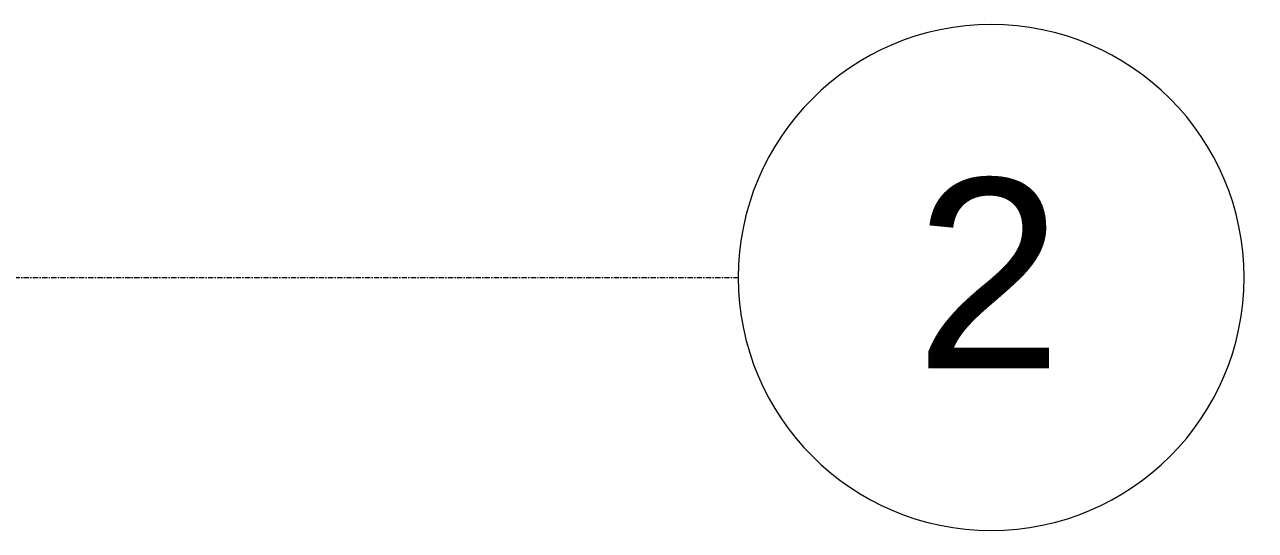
# Model space of a CAD drawing. Header units: inches. Extents: x 12491 to 15223, y 922 to 3433.
# Drawn here: x 14465.8 to 14582.6, y 2096.4 to 2144.4 of the extents above; entities that cross this region are included whole.
import ezdxf

# ---------------------------------------------------------------- set-up
doc = ezdxf.new("R2010")
doc.units = ezdxf.units.IN
doc.header["$MEASUREMENT"] = 0
doc.linetypes.add('Grid Line 1_2_', pattern=[0.875, 0.5, -0.125, 0.125, -0.125])
doc.layers.add('S-GRID-1', color=1, linetype='Grid Line 1_2_', lineweight=9)
doc.layers.add('S-GRID-IDEN', color=1, linetype='Continuous', lineweight=9)
doc.styles.add('Arial_2', font='arial.ttf', dxfattribs={"height": 18})

# ---------------------------------------------------------------- blocks, each defined once
blk = doc.blocks.new('Grid - Grid Head - Circle-50561-DEMO _ NEW PLAN SUPERIMPOSED - 1ST FLOOR')
at = {"layer": 'S-GRID-IDEN'}
for start, end in [(360, 180), (180, 360)]:
    blk.add_arc((0, 0), 0.25, start, end, dxfattribs=at)

msp = doc.modelspace()

# ---------------------------------------------------------------- linework, layer by layer
at = {"layer": 'S-GRID-1'}
msp.add_line((13554.863, 2120.362), (14533.559, 2120.362), dxfattribs=at)

# ---------------------------------------------------------------- block references
at = {"layer": 'S-GRID-IDEN', "xscale": 95.99999999999994, "yscale": 95.99999999999994, "zscale": 95.99999999999994, "rotation": 269.9999999999996}
msp.add_blockref('Grid - Grid Head - Circle-50561-DEMO _ NEW PLAN SUPERIMPOSED - 1ST FLOOR', (14557.559, 2120.362), dxfattribs=at)

# ---------------------------------------------------------------- texts
at = {"layer": 'S-GRID-IDEN', "insert": (14550.337, 2129.752), "char_height": 18, "width": 16.968, "attachment_point": 1, "style": 'Arial_2'}
msp.add_mtext('2', dxfattribs=at)

doc.saveas('drawing.dxf')
